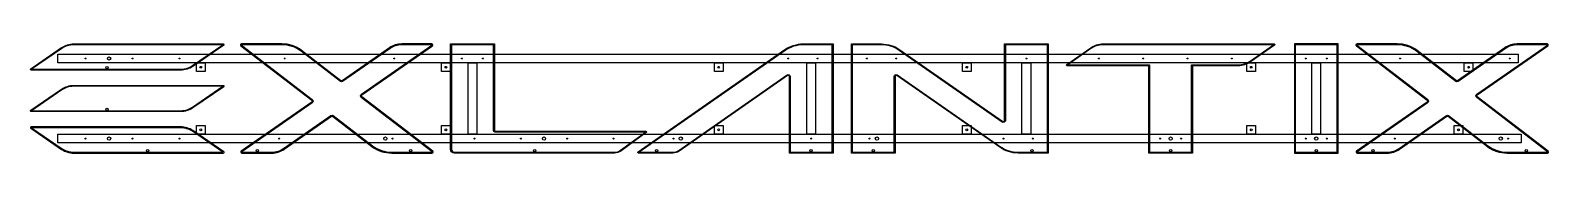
# Model space of a CAD drawing. Header units: millimetres. Extents: x 0 to 5203, y 0 to 375.
import ezdxf

# ---------------------------------------------------------------- set-up
doc = ezdxf.new("R2010")
doc.units = ezdxf.units.MM
for name, color, linetype in [('1_PRIEKIS', 7, 'Continuous'), ('2_GALAS', 2, 'Continuous'), ('3_REMAS', 1, 'Continuous')]:
    doc.layers.add(name, color=color, linetype=linetype)

# ---------------------------------------------------------------- blocks, each defined once
blk = doc.blocks.new('PRIEKIS')
at = {"layer": '1_PRIEKIS'}
for points in [[(663, 370.7, -0.063489), (662.5, 370.3), (556.7, 297.5, -0.148428), (515, 284.9), (2.5, 284.9, -0.73716), (1.1, 289.4), (107, 362.2, -0.148399), (148.6, 374.8), (661.1, 374.8, -0.637929)], [(1378.4, 368.9, 0.612133), (1375.4, 374.9), (1272.5, 374.8, 0.150305), (1230.5, 361.4), (1068.4, 248.3, -0.304639), (1064.2, 248.5), (929.4, 352.3, 0.162671), (861.8, 374.9), (723.6, 374.9, 0.716426), (721.3, 368.1), (964.3, 181.2, -0.477202), (963.9, 175.4), (722.4, 6.8, 0.733814), (724.5, 0), (827.4, 0, 0.150244), (869.4, 13.5), (1031.5, 126.6, -0.305162), (1035.7, 126.3), (1170.5, 22.6, 0.162644), (1238.1, 0), (1376.3, 0, 0.716234), (1378.6, 6.7), (1135.6, 193.7, -0.477103), (1136, 199.5), (1377.5, 368, 0.079491)], [(1440, 374.9), (1589.9, 374.9), (1589.9, 77.2, 0.382526), (1592.4, 75), (2109.2, 75, -0.726136), (2110.7, 70.5), (2023.5, 6.8, -0.15432), (2001.9, 0), (1451.9, 0, -0.399572), (1440, 12.5)], [(2750.9, 374.9), (2750.9, 0), (2601, 0), (2600.9, 263.4, 0.570942), (2595.1, 266.1), (2222.8, 6.4, -0.148966), (2201.8, 0), (2084.1, 0, -0.733675), (2082.7, 4.5), (2585.4, 355.3, -0.150834), (2648.8, 374.9)], [(3488.1, 374.9), (3488.1, 0), (3384.9, 0, -0.150827), (3321.7, 20.2), (2968.9, 266.3, 0.571374), (2963.3, 263.1), (2963.3, 0), (2813.4, 0), (2813.4, 374.9), (2916.7, 374.8, -0.150793), (2979.8, 354.6), (3332.6, 108.6, 0.571036), (3338.2, 111.8), (3338.2, 374.9)], [(3982.5, 299.9), (3982.5, 0), (3832.5, 0), (3832.5, 299.9), (3553.1, 299.9, -0.733352), (3551.7, 304.4), (3633.7, 361.8, -0.150722), (3675.9, 374.9), (4262, 374.9, -0.733214), (4263.4, 370.3), (4181.4, 312.9, -0.150721), (4139.2, 299.9)], [(5201.1, 368.9, 0.612243), (5198, 374.9), (5095.1, 374.8, 0.150285), (5053.2, 361.4), (4891.1, 248.3, -0.304589), (4886.9, 248.5), (4752, 352.3, 0.162663), (4684.4, 374.9), (4546.3, 374.9, 0.716536), (4544, 368.1), (4787, 181.2, -0.477257), (4786.6, 175.4), (4545, 6.8, 0.734041), (4547.2, 0), (4650, 0, 0.150254), (4692, 13.5), (4854.1, 126.6, -0.305095), (4858.3, 126.3), (4993.2, 22.6, 0.162645), (5060.8, 0), (5198.9, 0, 0.716436), (5201.2, 6.7), (4958.2, 193.7, -0.477261), (4958.6, 199.5), (5200.2, 368, 0.079478)], [(663, 228.3, -0.063477), (662.5, 227.8), (556.7, 155.1, -0.148424), (515, 142.5), (2.5, 142.5, -0.737187), (1.1, 147), (107, 219.8, -0.148395), (148.6, 232.4), (661.1, 232.4, -0.638025)], [(0.6, 85.8, 0.063473), (1.1, 85.4), (107, 12.6, 0.148395), (148.6, 0), (661.1, 0, 0.736893), (662.5, 4.6), (556.7, 77.3, 0.148442), (515, 89.9), (2.5, 89.9, 0.638259)]]:
    blk.add_lwpolyline(points, format="xyb", close=True, dxfattribs=at)
blk.add_lwpolyline([(4331.6, 0), (4481.5, 0), (4481.5, 374.9), (4331.6, 374.9)], close=True, dxfattribs=at)
blk = doc.blocks.new('GALAS')
at = {"layer": '2_GALAS'}
for points in [[(4.1, 287.9), (515.9, 287.9, 0.148462), (555.8, 300.5), (659.5, 371.8), (147.7, 371.8, 0.148433), (107.9, 359.2)], [(1376, 370.7, 0.620542), (1375.3, 371.9), (1272.5, 371.8, 0.150337), (1232.3, 358.9), (1069.9, 245.7, -0.302594), (1062.5, 246.1), (927.6, 349.9, 0.162689), (861.8, 371.9), (723.5, 371.8, 0.693269), (723.2, 370.5), (966, 183.7, -0.500901), (965.7, 172.9), (724, 4.3, 0.708271), (724.6, 3), (827.4, 3, 0.150275), (867.7, 16), (1030, 129.2, -0.302985), (1037.5, 128.7), (1172.3, 25, 0.162662), (1238.1, 3), (1376.4, 3, 0.692327), (1376.7, 4.4), (1133.9, 191.1, -0.500898), (1134.2, 201.9), (1375.9, 370.6)], [(2107.7, 72), (1592.3, 72, -0.406504), (1586.9, 77.4), (1586.9, 371.9), (1443, 371.9), (1443, 12, 0.40053), (1452.5, 3), (2002.6, 3, 0.154422), (2022.3, 9.6)], [(2085.7, 3), (2202.4, 3, 0.149054), (2221.6, 9.2), (2593.4, 268.6, -0.599112), (2604, 263.1), (2604, 3), (2747.9, 3), (2747.9, 371.9), (2647.7, 371.8, 0.150853), (2586.2, 352.2)], [(3485.1, 371.9), (3341.2, 371.9), (3341.2, 111.8, -0.59915), (3330.6, 106.3), (2977.2, 352.8, 0.150812), (2915.5, 371.9), (2816.4, 371.9), (2816.4, 3), (2960.3, 3), (2960.3, 263.1, -0.599448), (2970.9, 268.6), (3324.3, 22, 0.150844), (3386, 3), (3485.1, 3)], [(3554.7, 302.9), (3835.5, 302.9), (3835.5, 3), (3979.5, 3), (3979.5, 302.9), (4140.1, 302.9, 0.150755), (4180.5, 315.9), (4260.4, 371.9), (3675, 371.9, 0.150755), (3634.6, 358.8)], [(5198.7, 370.7, 0.620991), (5198, 371.9), (5095.2, 371.8, 0.150317), (5054.9, 358.9), (4892.6, 245.7, -0.302536), (4885.1, 246.1), (4750.2, 349.9, 0.162681), (4684.4, 371.9), (4546.1, 371.8, 0.693687), (4545.9, 370.5), (4788.6, 183.7, -0.500892), (4788.3, 172.9), (4546.6, 4.3, 0.708969), (4547.2, 3), (4650, 3, 0.150285), (4690.3, 16), (4852.6, 129.2, -0.302947), (4860.1, 128.7), (4995, 25, 0.162663), (5060.8, 3), (5199.1, 3, 0.693214), (5199.3, 4.4), (4956.6, 191.1, -0.500964), (4956.8, 201.9), (5198.6, 370.6)], [(4.1, 145.5), (515.9, 145.5, 0.148458), (555.8, 158.1), (659.5, 229.4), (147.7, 229.4, 0.14843), (107.9, 216.8)], [(4.1, 86.9), (108.6, 15.1, 0.148428), (148.6, 3), (659.5, 3), (555, 74.8, 0.148474), (515, 86.9)]]:
    blk.add_lwpolyline(points, format="xyb", close=True, dxfattribs=at)
blk.add_lwpolyline([(4334.6, 3), (4478.5, 3), (4478.5, 371.9), (4334.6, 371.9)], close=True, dxfattribs=at)
for centre, radius in [((189.2, 324.8), 1.6), ((269.6, 324.8), 5.5), ((350, 324.8), 1.6), ((510.8, 324.8), 1.6), ((871.3, 324.8), 1.6), ((1246.9, 324.8), 1.6), ((1479, 324.8), 1.6), ((1550.9, 324.8), 1.6), ((2597.2, 324.8), 1.6), ((2697.7, 324.8), 1.6), ((2866.6, 324.8), 1.6), ((2967.1, 324.8), 1.6), ((3413.1, 324.8), 1.6), ((3661.9, 324.8), 1.6), ((3813.7, 324.8), 1.6), ((3965.5, 324.8), 1.6), ((4117.3, 324.8), 1.6), ((4370.5, 324.8), 1.6), ((4442.5, 324.8), 1.6), ((4694, 324.8), 1.6), ((5069.5, 324.8), 1.6), ((262.2, 292.9), 4), ((262.2, 150.5), 4), ((269.7, 49.8), 5.5), ((1216.3, 49.8), 5.5), ((1760.2, 49.8), 5.5), ((2228.8, 49.8), 5.5), ((2900.9, 49.8), 5.5), ((3907.5, 49.8), 5.5), ((4406.5, 49.8), 5.5), ((5039, 49.8), 5.5), ((189.3, 49.8), 1.6), ((350.1, 49.8), 1.6), ((401.5, 8), 4), ((510.9, 49.8), 1.6), ((778.1, 8), 4), ((852.7, 49.8), 1.6), ((1241.3, 49.8), 1.6), ((1303.5, 8), 4), ((1522.3, 49.8), 1.6), ((1680.9, 49.8), 1.6), ((1728.4, 8), 4), ((1839.5, 49.8), 1.6), ((1998.1, 49.8), 1.6), ((2145.8, 8), 4), ((2203.8, 49.8), 1.6), ((2675.2, 8), 4), ((2675.9, 49.8), 1.6), ((2875.9, 49.8), 1.6), ((2888.4, 8), 4), ((3334.7, 49.8), 1.6), ((3432, 8), 4), ((3435, 49.8), 1.6), ((3871.5, 49.8), 1.6), ((3908.1, 8), 4), ((3943.5, 49.8), 1.6), ((4370.5, 49.8), 1.6), ((4406.6, 8), 4), ((4442.5, 49.8), 1.6), ((4600.7, 8), 4), ((4675.4, 49.8), 1.6), ((5064, 49.8), 1.6), ((5126.1, 8), 4)]:
    blk.add_circle(centre, radius, dxfattribs=at)
blk = doc.blocks.new('REMAS')
at = {"layer": '3_REMAS'}
for points in [[(93.8, 339.8), (5098.8, 339.8), (5098.8, 309.8), (93.8, 309.8)], [(568.8, 309.8), (598.8, 309.8), (598.8, 279.8), (568.8, 279.8)], [(1408.8, 309.8), (1438.8, 309.8), (1438.8, 279.8), (1408.8, 279.8)], [(1500, 309.8), (1530, 309.8), (1530, 64.8), (1500, 64.8)], [(2343.8, 309.8), (2373.8, 309.8), (2373.8, 279.8), (2343.8, 279.8)], [(2660.9, 309.8), (2690.9, 309.8), (2690.9, 64.8), (2660.9, 64.8)], [(3193.8, 309.8), (3223.8, 309.8), (3223.8, 279.8), (3193.8, 279.8)], [(3398.1, 309.8), (3428.1, 309.8), (3428.1, 64.8), (3398.1, 64.8)], [(4168.8, 309.8), (4198.8, 309.8), (4198.8, 279.8), (4168.8, 279.8)], [(4391.5, 309.8), (4421.5, 309.8), (4421.5, 64.8), (4391.5, 64.8)], [(4913.8, 309.8), (4943.8, 309.8), (4943.8, 279.8), (4913.8, 279.8)], [(93.8, 64.8), (5108.8, 64.8), (5108.8, 34.8), (93.8, 34.8)], [(568.8, 94.8), (598.8, 94.8), (598.8, 64.8), (568.8, 64.8)], [(1408.8, 94.8), (1438.8, 94.8), (1438.8, 64.8), (1408.8, 64.8)], [(2343.8, 94.8), (2373.8, 94.8), (2373.8, 64.8), (2343.8, 64.8)], [(3193.8, 94.8), (3223.8, 94.8), (3223.8, 64.8), (3193.8, 64.8)], [(4168.8, 94.8), (4198.8, 94.8), (4198.8, 64.8), (4168.8, 64.8)], [(4878.8, 94.8), (4908.8, 94.8), (4908.8, 64.8), (4878.8, 64.8)]]:
    blk.add_lwpolyline(points, close=True, dxfattribs=at)
for centre in [(583.8, 294.8), (1423.8, 294.8), (2358.8, 294.8), (3208.8, 294.8), (4183.8, 294.8), (4928.8, 294.8), (583.8, 79.8), (1423.8, 79.8), (2358.8, 79.8), (3208.8, 79.8), (4183.8, 79.8), (4893.8, 79.8)]:
    blk.add_circle(centre, 3, dxfattribs=at)

msp = doc.modelspace()

# ---------------------------------------------------------------- block references
at = {"layer": '1_PRIEKIS'}
msp.add_blockref('PRIEKIS', (0, 0), dxfattribs=at)
at = {"layer": '2_GALAS'}
msp.add_blockref('GALAS', (0, 0), dxfattribs=at)
at = {"layer": '3_REMAS'}
msp.add_blockref('REMAS', (0, 0), dxfattribs=at)

doc.saveas('drawing.dxf')
